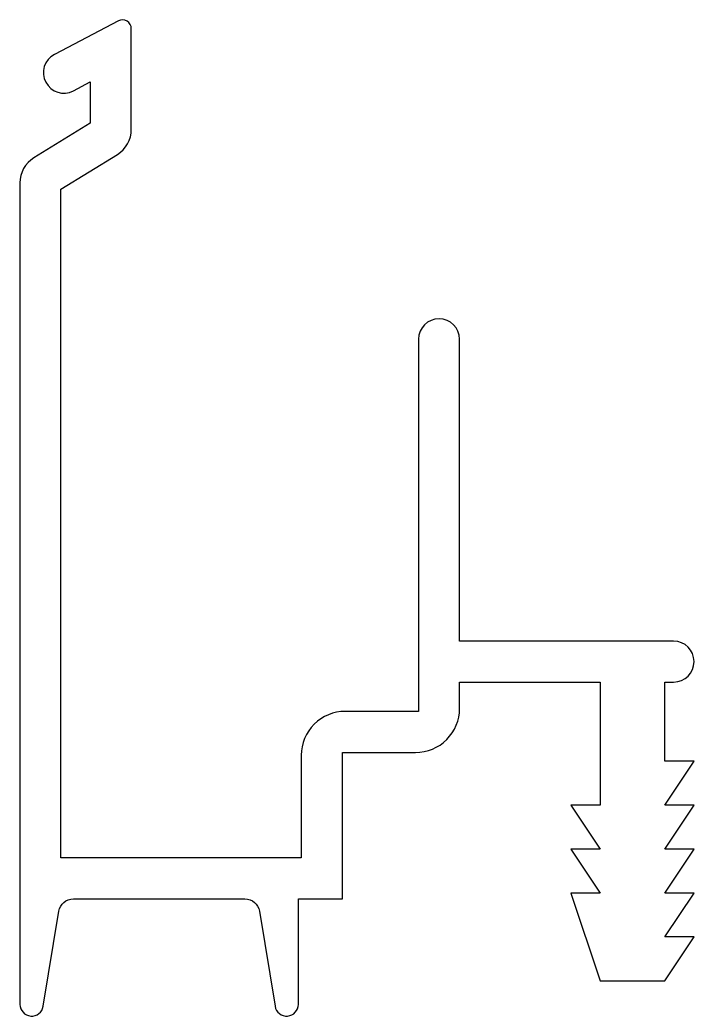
# Model space of a CAD drawing. Extents: x 249.8 to 272.8, y 227.2 to 261.2.
import ezdxf

# ---------------------------------------------------------------- set-up
doc = ezdxf.new("R2010")
doc.units = 0
doc.layers.add('ANA', color=220, linetype='CONTINUOUS')

msp = doc.modelspace()

# ---------------------------------------------------------------- linework, layer by layer
at = {"layer": 'ANA'}
msp.add_lwpolyline([(272.847, 232.947), (271.847, 232.947), (272.847, 234.447), (271.847, 234.447), (272.847, 235.947), (271.847, 235.947), (271.847, 238.647), (272.147, 238.647, 1), (272.147, 240.047), (264.847, 240.047), (264.847, 250.347, 1), (263.447, 250.347), (263.447, 237.647), (260.947, 237.647, 0.414214), (259.447, 236.147), (259.447, 232.647), (251.247, 232.647), (251.247, 255.466), (253.172, 256.655, 0.260082), (253.647, 257.505), (253.647, 260.947, 0.563833), (253.207, 261.213), (251.022, 260.067, 1), (251.672, 258.827), (252.247, 259.129), (252.247, 257.729), (250.322, 256.54, 0.260082), (249.847, 255.689), (249.847, 227.647, 0.921333), (250.641, 227.582), (251.178, 230.829, -0.367045), (251.671, 231.247), (257.523, 231.247, -0.367045), (258.016, 230.829), (258.552, 227.582, 0.921333), (259.347, 227.647), (259.347, 231.247), (260.847, 231.247), (260.847, 236.247), (263.347, 236.247, 0.414214), (264.847, 237.747), (264.847, 238.647), (269.647, 238.647), (269.647, 234.447), (268.647, 234.447), (269.647, 232.947), (268.647, 232.947), (269.647, 231.447), (268.647, 231.447), (269.647, 228.447), (271.847, 228.447), (272.847, 229.947), (271.847, 229.947), (272.847, 231.447), (271.847, 231.447)], format="xyb", close=True, dxfattribs=at)

doc.saveas('drawing.dxf')
